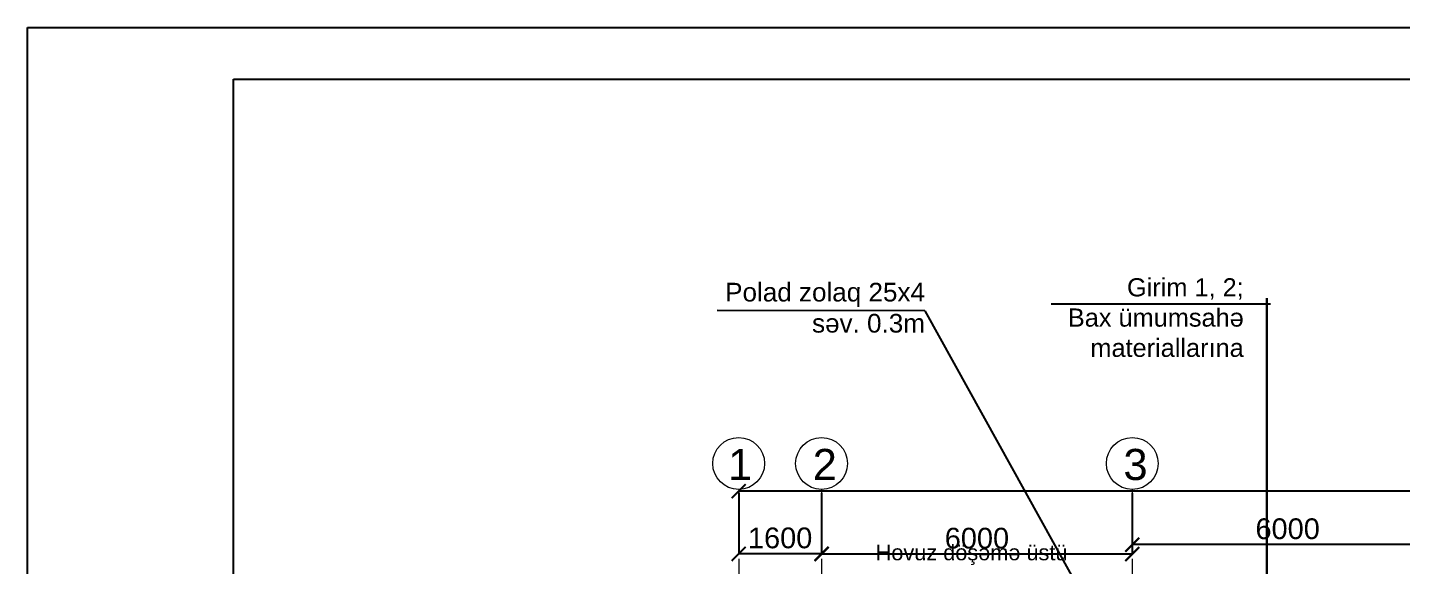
# Model space of a CAD drawing. Header units: millimetres. Extents: x 42452 to 2852333, y -419346 to 834876.
# Drawn here: x 2415634 to 2442167, y 681225 to 691603 of the extents above; entities that cross this region are included whole.
import ezdxf

# ---------------------------------------------------------------- set-up
doc = ezdxf.new("R2010")
doc.units = ezdxf.units.MM
doc.linetypes.add('Штрихпунктирная', pattern=[670.277762, 352.777767, -176.388884, 0, -141.111112])
for name, color, linetype, lineweight in [('c_dv_l x_tti-25_Ном._пера__21_Ном._пера__21', 7, 'Continuous', 30), ('memar', 7, 'Continuous', 25), ('надписи', 5, 'Continuous', 30), ('Шит', 1, 'Continuous', 30)]:
    doc.layers.add(name, color=color, linetype=linetype, lineweight=lineweight)
doc.layers.add('olcu', color=251, linetype='Continuous', lineweight=9, true_color=0x636363)
doc.styles.add('Arial-300', font='arial.ttf', dxfattribs={"height": 300})
doc.styles.get("Standard").update_dxf_attribs({"font": 'arial.ttf'})
doc.styles.add('СГЕНЕРИР_СТИЛЬ_1', font='arial.ttf')
doc.dimstyles.new('razmeri a-g', dxfattribs={"dimtxt": 400, "dimasz": 270, "dimexe": 1.25, "dimexo": 0.625, "dimgap": 100, "dimtad": 1, "dimdec": 0, "dimtxsty": 'Standard', "dimblk": 'ARCHTICK', "dimcen": 2.5, "dimadec": 0, "dimazin": 0, "dimtfac": 1, "dimtdec": 0, "dimtmove": 0, "dimatfit": 3, "dimfxl": 1, "dimarcsym": 0})

# ---------------------------------------------------------------- blocks, each defined once
blk = doc.blocks.new('_ArchTick')
at = {"color": 0, "linetype": 'ByBlock', "const_width": 0.15}
blk.add_lwpolyline([(-0.5, -0.5), (0.5, 0.5)], dxfattribs=at)
blk = doc.blocks.new('*D109')
at = {"layer": 'Defpoints', "color": 0, "lineweight": 30, "transparency": 16777216}
for p in [(2429368, 682659), (2429368, 682659), (2474568, 682659)]:
    blk.add_point(p, dxfattribs=at)
at = {"layer": 'memar', "color": 0, "lineweight": -2, "transparency": 16777216}
for p, q in [((2429368, 682660), (2429368, 682660)), ((2474568, 682659), (2429368, 682659)), ((2474568, 682660), (2474568, 682660))]:
    blk.add_line(p, q, dxfattribs=at)
at = {"layer": 'memar', "color": 0, "lineweight": -2, "transparency": 16777216, "xscale": 270, "yscale": 270, "zscale": 270, "rotation": 180}
blk.add_blockref('_ArchTick', (2429368, 682659), dxfattribs=at)
at = {"layer": 'memar', "color": 0, "lineweight": -2, "transparency": 16777216, "xscale": 270, "yscale": 270, "zscale": 270}
blk.add_blockref('_ArchTick', (2474568, 682659), dxfattribs=at)
at = {"layer": 'memar', "color": 0, "lineweight": 15, "transparency": 16777216, "insert": (2451968, 682963), "char_height": 400, "attachment_point": 5}
blk.add_mtext('45200', dxfattribs=at)
blk = doc.blocks.new('*D113')
at = {"layer": 'Defpoints', "color": 0, "lineweight": 30, "transparency": 16777216}
for p in [(2436968, 682623), (2442968, 682635), (2436968, 681627)]:
    blk.add_point(p, dxfattribs=at)
at = {"layer": 'memar', "color": 0, "lineweight": -2, "transparency": 16777216}
for p, q in [((2436968, 682623), (2436968, 681625)), ((2442968, 682635), (2442968, 681625)), ((2442968, 681627), (2436968, 681627))]:
    blk.add_line(p, q, dxfattribs=at)
at = {"layer": 'memar', "color": 0, "lineweight": -2, "transparency": 16777216, "xscale": 270, "yscale": 270, "zscale": 270, "rotation": 180}
blk.add_blockref('_ArchTick', (2436968, 681627), dxfattribs=at)
at = {"layer": 'memar', "color": 0, "lineweight": -2, "transparency": 16777216, "xscale": 270, "yscale": 270, "zscale": 270}
blk.add_blockref('_ArchTick', (2442968, 681627), dxfattribs=at)
at = {"layer": 'memar', "color": 0, "lineweight": 15, "transparency": 16777216, "insert": (2439968, 681931), "char_height": 400, "attachment_point": 5}
blk.add_mtext('6000', dxfattribs=at)
blk = doc.blocks.new('*D114')
at = {"layer": 'Defpoints', "color": 0, "lineweight": 30, "transparency": 16777216}
for p in [(2430968, 682623), (2436968, 682623), (2430968, 681444)]:
    blk.add_point(p, dxfattribs=at)
at = {"layer": 'memar', "color": 0, "lineweight": -2, "transparency": 16777216}
for p, q in [((2430968, 682623), (2430968, 681443)), ((2436968, 682623), (2436968, 681443)), ((2436968, 681444), (2430968, 681444))]:
    blk.add_line(p, q, dxfattribs=at)
at = {"layer": 'memar', "color": 0, "lineweight": -2, "transparency": 16777216, "xscale": 270, "yscale": 270, "zscale": 270, "rotation": 180}
blk.add_blockref('_ArchTick', (2430968, 681444), dxfattribs=at)
at = {"layer": 'memar', "color": 0, "lineweight": -2, "transparency": 16777216, "xscale": 270, "yscale": 270, "zscale": 270}
blk.add_blockref('_ArchTick', (2436968, 681444), dxfattribs=at)
at = {"layer": 'memar', "color": 0, "lineweight": 15, "transparency": 16777216, "insert": (2433968, 681749), "char_height": 400, "attachment_point": 5}
blk.add_mtext('6000', dxfattribs=at)
blk = doc.blocks.new('*D115')
at = {"layer": 'Defpoints', "color": 0, "lineweight": 30, "transparency": 16777216}
for p in [(2429368, 682623), (2430968, 682623), (2429368, 681450)]:
    blk.add_point(p, dxfattribs=at)
at = {"layer": 'memar', "color": 0, "lineweight": -2, "transparency": 16777216}
for p, q in [((2429368, 682623), (2429368, 681449)), ((2430968, 682623), (2430968, 681449)), ((2430968, 681450), (2429368, 681450))]:
    blk.add_line(p, q, dxfattribs=at)
at = {"layer": 'memar', "color": 0, "lineweight": -2, "transparency": 16777216, "xscale": 270, "yscale": 270, "zscale": 270, "rotation": 180}
blk.add_blockref('_ArchTick', (2429368, 681450), dxfattribs=at)
at = {"layer": 'memar', "color": 0, "lineweight": -2, "transparency": 16777216, "xscale": 270, "yscale": 270, "zscale": 270}
blk.add_blockref('_ArchTick', (2430968, 681450), dxfattribs=at)
at = {"layer": 'memar', "color": 0, "lineweight": 15, "transparency": 16777216, "insert": (2430168, 681754), "char_height": 400, "attachment_point": 5}
blk.add_mtext('1600', dxfattribs=at)

msp = doc.modelspace()

# ---------------------------------------------------------------- linework, layer by layer
at = {"layer": 'c_dv_l x_tti-25_Ном._пера__21_Ном._пера__21', "linetype": 'Continuous', "lineweight": 25, "flags": 128}
for points in [[(2415634.38163, 691602.70891), (2499241.93363, 691602.70891), (2499241.93363, 632480.22571), (2415634.38163, 632480.22571)], [(2419615.69363, 690607.38091), (2498246.60563, 690607.38091), (2498246.60563, 633475.55371), (2419615.69363, 633475.55371)]]:
    msp.add_lwpolyline(points, close=True, dxfattribs=at)
at = {"layer": 'memar', "linetype": 'Штрихпунктирная', "lineweight": 15, "flags": 128}
for points in [[(2429367.71736, 682692.42895), (2429367.71736, 680607.01451)], [(2430967.71736, 682692.42895), (2430967.71736, 680607.01451)], [(2436967.71736, 682692.42895), (2436967.71736, 680607.01451)]]:
    msp.add_lwpolyline(points, dxfattribs=at)
at = {"layer": 'memar', "linetype": 'Continuous', "lineweight": 15}
for centre in [(2429367.71695, 683192.42896), (2430967.71695, 683192.42896), (2436967.71695, 683192.42896)]:
    msp.add_circle(centre, 500, dxfattribs=at)
at = {"layer": 'надписи', "color": 0, "lineweight": -3}
for p, q in [((2432964.35113, 686138.21103, 13401), (2428952.6123, 686143.86277, 977.1571)), ((2432964.45341, 686138.21088, 13401.31672), (2437456.28152, 678042.91418))]:
    msp.add_line(p, q, dxfattribs=at)
at = {"layer": 'Шит', "color": 0, "lineweight": -3}
msp.add_line((2435403.38052, 686270.04626), (2439639.28483, 686270.04626), dxfattribs=at)
at = {"layer": 'Шит'}
msp.add_line((2439564.97519, 679985.85843), (2439564.97519, 686384.36281), dxfattribs=at)

# ---------------------------------------------------------------- texts
at = {"layer": 'memar', "linetype": 'Continuous', "lineweight": 15, "char_height": 600, "attachment_point": 1, "style": 'СГЕНЕРИР_СТИЛЬ_1'}
for s, insert in [('2', (2430797.47885, 683473.33075)), ('3', (2436797.47885, 683473.33075)), ('{\\fArial|b0|i0|c238|p38;1}', (2429162.70727, 683473.33075))]:
    msp.add_mtext(s, dxfattribs=dict(at, insert=insert))
at = {"layer": 'memar', "color": 18, "lineweight": 25, "true_color": 0x000000, "insert": (2436344.34564, 681625.0075), "char_height": 300, "width": 5075.7069367, "attachment_point": 3, "style": 'Arial-300'}
msp.add_mtext('\\pxqc;{\\fArial|b0|i0|c238|p34; }Hovuz{\\fArial|b0|i0|c238|p34; }d{\\fArial|b0|i0|c238|p34;öşəmə üstü}', dxfattribs=at)
at = {"layer": 'olcu', "color": 0, "insert": (2432964.35113, 686195.06521, 13401), "char_height": 360, "attachment_point": 6}
msp.add_mtext('{\\fArial|b0|i0|c0|p34; Polad zolaq 25\\fArial|b0|i0|c204|p34;х\\fArial|b0|i0|c0|p34;4\\P\\fArial|b0|i0|c238|p34; \\fArial|b0|i0|c0|p34;s\\fArial|b0|i0|c238|p34;əv. 0.3m}', dxfattribs=at)
at = {"layer": 'надписи', "color": 0, "lineweight": -3, "insert": (2439120.53753, 686004.899), "char_height": 350, "width": 3932.0587779, "attachment_point": 6}
msp.add_mtext('{\\fArial|b0|i0|c238|p34;Girim 1, 2};{\\fArial|b0|i0|c238|p34; \\PBax ümumsahə\\Pmateriallarına}', dxfattribs=at)

# ---------------------------------------------------------------- dimensions: what is measured, and where the dimension line sits
at = {"layer": 'memar', "lineweight": 15}
dim = msp.add_linear_dim(base=(2429367.71736, 682659.18278), p1=(2474568.08844, 682659.18278), p2=(2429367.71736, 682659.18278), angle=180, dimstyle='razmeri a-g', dxfattribs=at)
dim.commit()
dim.dimension.update_dxf_attribs({"geometry": '*D109', "text_midpoint": (2451967.9029, 682963.41197)})
for base, p1, p2, picture, middle in [((2429367.71736, 681449.82493), (2430967.71736, 682623.36647), (2429367.71736, 682623.36647), '*D115', (2430167.71736, 681449.82493)), ((2430967.71736, 681444.30187), (2436967.71736, 682623.36647), (2430967.71736, 682623.36647), '*D114', (2433967.71736, 681444.30187)), ((2436967.71736, 681626.5935), (2442967.71736, 682635.49818), (2436967.71736, 682623.36647), '*D113', (2439967.71736, 681626.5935))]:
    dim = msp.add_linear_dim(base=base, p1=p1, p2=p2, angle=180, dimstyle='razmeri a-g', dxfattribs=at)
    dim.commit()
    dim.dimension.update_dxf_attribs({"geometry": picture, "text_midpoint": middle, "dimtype": 160})

doc.saveas('drawing.dxf')
